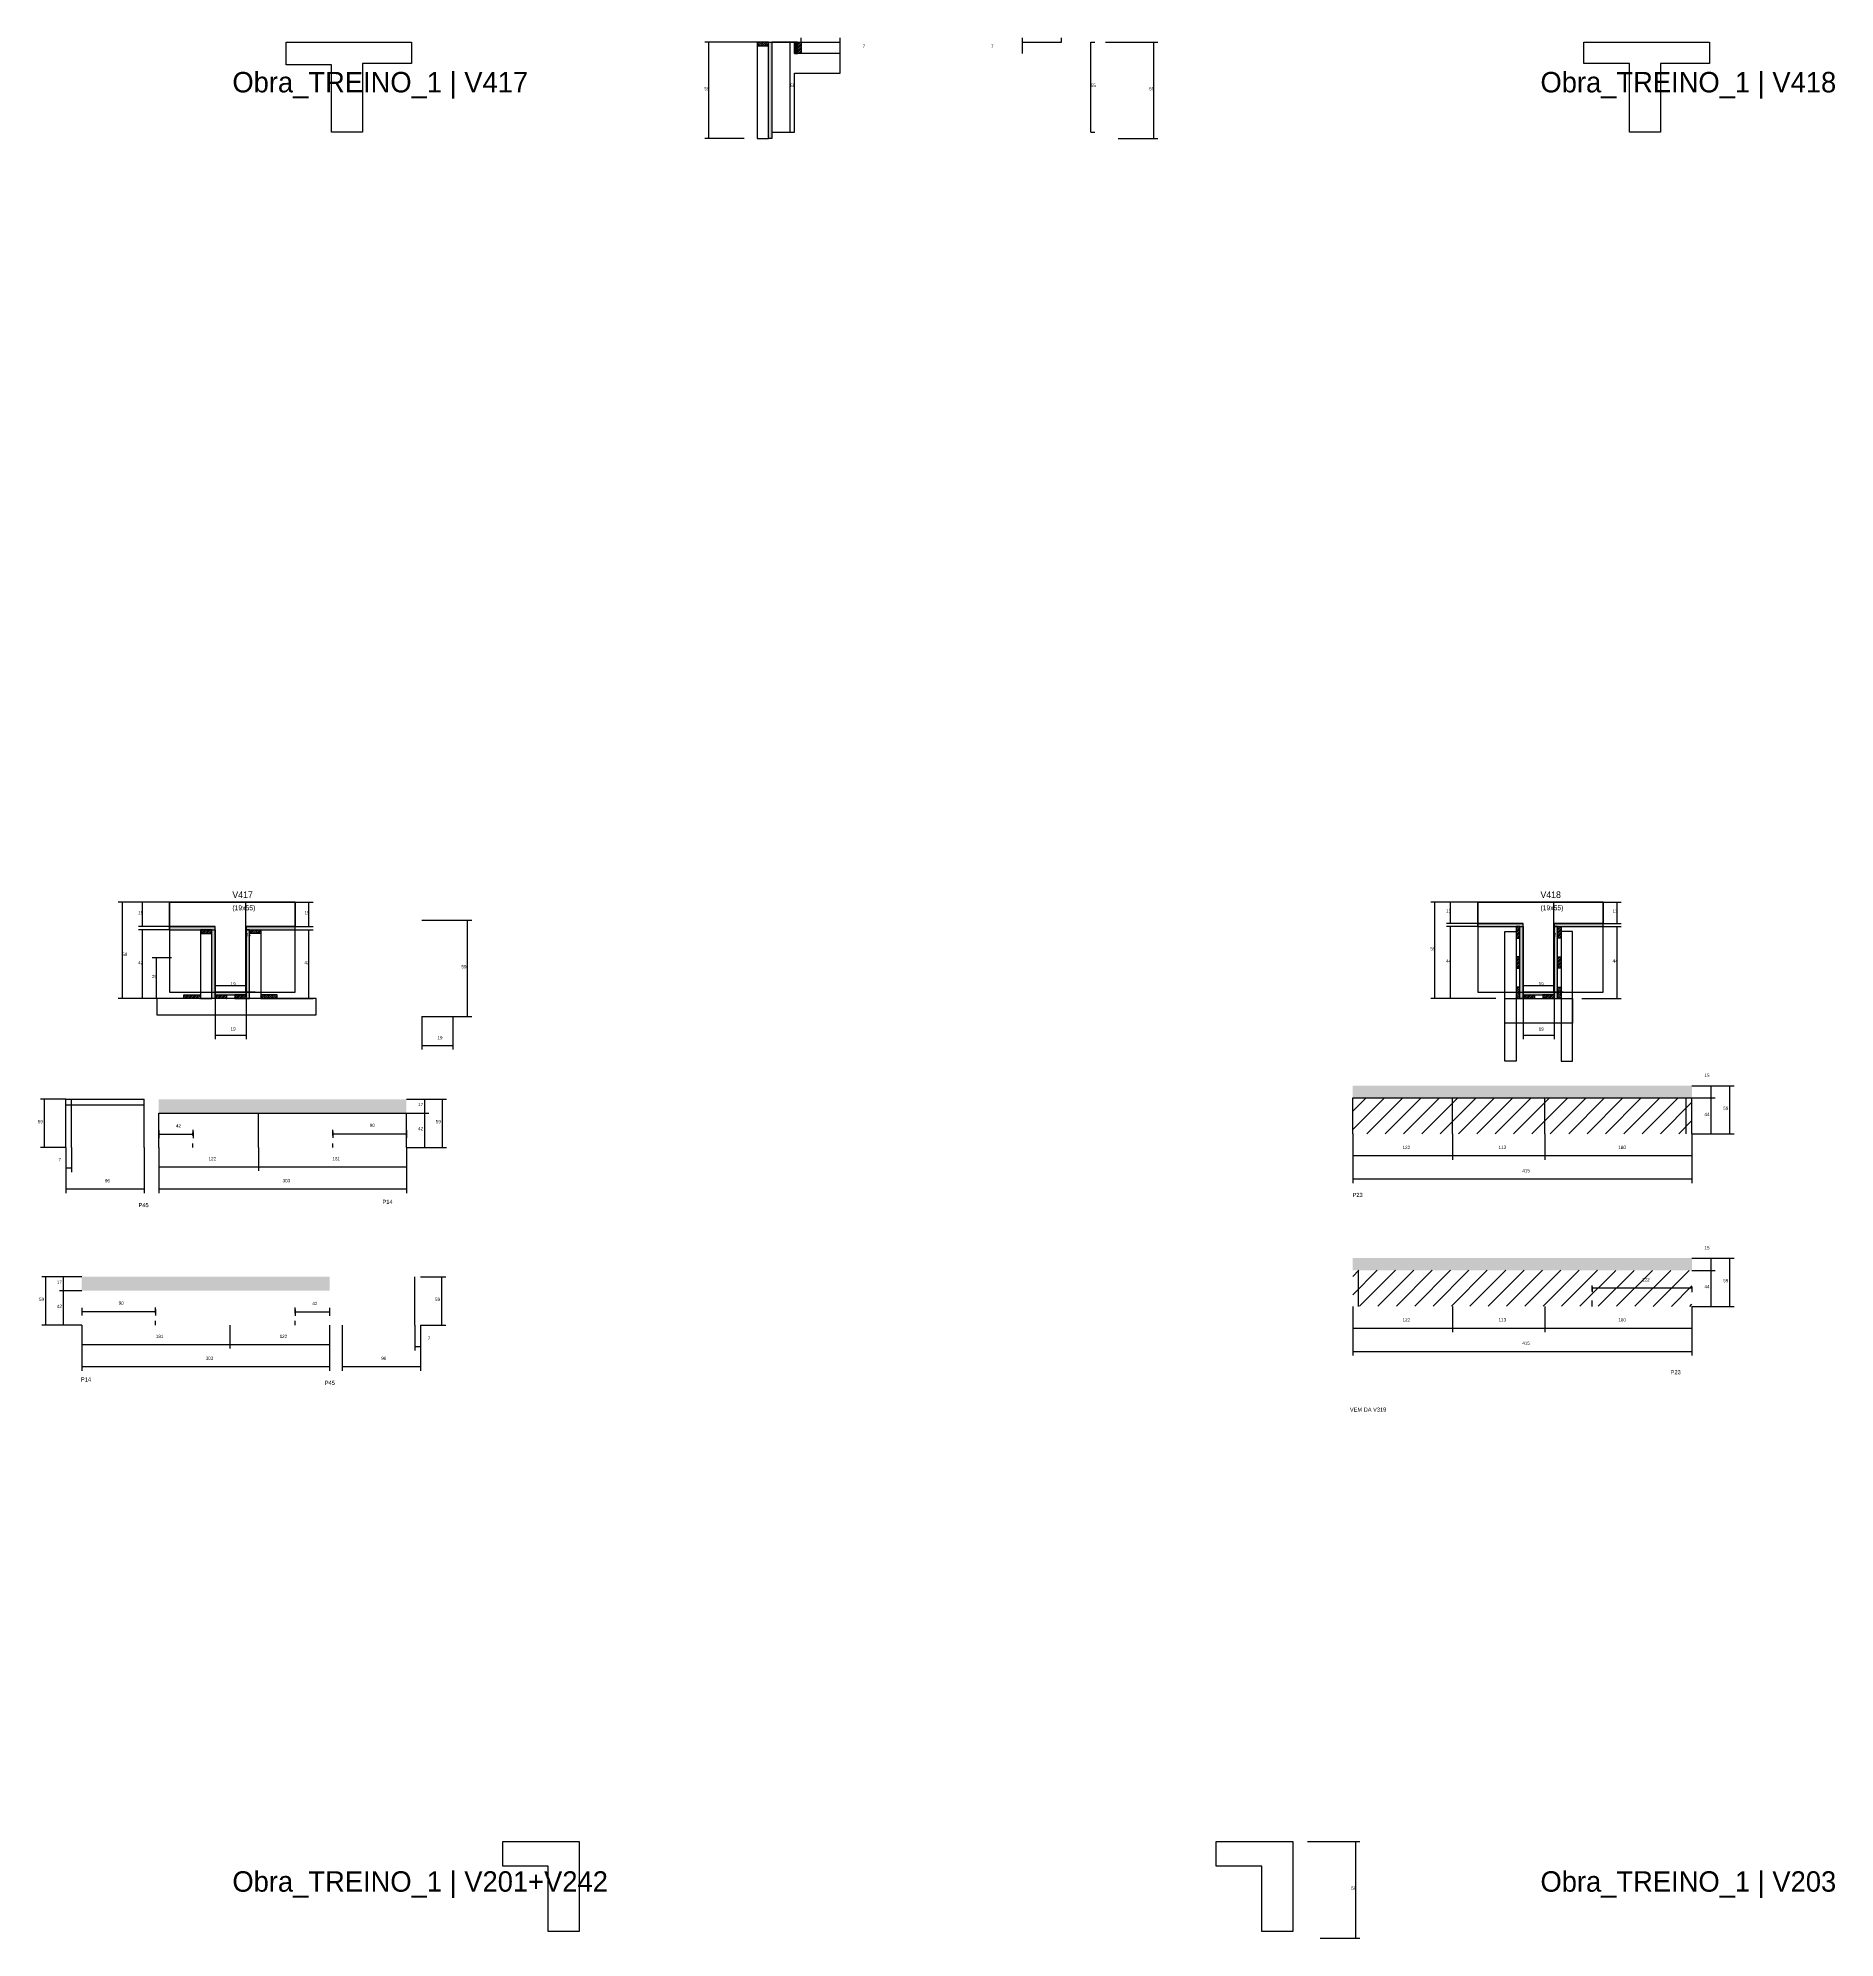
# Model space of a CAD drawing. Header units: metres. Extents: x -2848 to 22762, y -45195 to 1016.
# Drawn here: x 9362 to 11560, y -10067 to -7744 of the extents above; entities that cross this region are included whole.
import ezdxf

# ---------------------------------------------------------------- set-up
doc = ezdxf.new("R2010")
doc.units = ezdxf.units.M
for name, color, linetype in [('CONCRETO', 251, 'Continuous'), ('COTA', 4, 'Continuous'), ('Cota Seção (2x)', 4, 'Continuous'), ('Hachura', 253, 'Continuous'), ('LABEL_ID', 3, 'Continuous'), ('Madeira', 126, 'Continuous'), ('NOMENCLATURA', 7, 'Continuous'), ('Painéis', 200, 'Continuous'), ('REAPROVEITAMENTO', 251, 'Continuous'), ('SARR_2.2x7', 40, 'Continuous'), ('SARR_3.5x7', 81, 'Continuous'), ('Texto Seção', 7, 'Continuous')]:
    doc.layers.add(name, color=color, linetype=linetype)

msp = doc.modelspace()

# ---------------------------------------------------------------- hatches: boundary and pattern name
at = {"layer": 'COTA'}
h = msp.add_hatch(dxfattribs=at)
h.set_pattern_fill('AR-CONC', scale=0.03)
h.paths.add_polyline_path([(11385.3, -9039.5), (11385.3, -9024.5), (11385.3, -9024.5), (10970.1, -9024.5), (10970.1, -9024.5), (10970.3, -9039.5), (10970.3, -9039.5), (11385.3, -9039.5)])
h = msp.add_hatch(dxfattribs=at)
h.set_pattern_fill('AR-CONC', scale=0.03)
h.paths.add_polyline_path([(9812.9, -9058), (9812.9, -9041), (9812.9, -9041), (9509.9, -9041), (9509.9, -9041), (9509.9, -9058), (9509.9, -9058), (9812.9, -9058)])
h = msp.add_hatch(dxfattribs=at)
h.set_pattern_fill('AR-CONC', scale=0.03)
h.paths.add_polyline_path([(11385.3, -9250.3), (11385.3, -9235.3), (11385.3, -9235.3), (10970.1, -9235.3), (10970.1, -9235.3), (10970.3, -9250.3), (10970.3, -9250.3), (11385.3, -9250.3)])
h = msp.add_hatch(dxfattribs=at)
h.set_pattern_fill('AR-CONC', scale=0.03)
h.paths.add_polyline_path([(9415.8, -9258.2), (9415.8, -9275.2), (9415.8, -9275.2), (9718.8, -9275.2), (9718.8, -9275.2), (9718.8, -9258.2), (9718.8, -9258.2), (9415.8, -9258.2)])
at = {"layer": 'Hachura'}
h = msp.add_hatch(dxfattribs=at)
h.set_pattern_fill('ANSI31', scale=0.5)
h.paths.add_polyline_path([(10255.7, -7752.9), (10255.7, -7748.5), (10255.7, -7748.5), (10241.7, -7748.5), (10241.7, -7748.5), (10241.7, -7752.9), (10241.7, -7752.9), (10255.7, -7752.9)])
h = msp.add_hatch(color=8, dxfattribs=at)
h.dxf.hatch_style = 1
h.paths.add_polyline_path([(10255.7, -7748.5), (10259.7, -7748.5), (10259.7, -7748.5), (10259.7, -7866.5), (10259.7, -7866.5), (10255.7, -7866.5), (10255.7, -7866.5), (10255.7, -7748.5)])
h = msp.add_hatch(color=8, dxfattribs=at)
h.dxf.hatch_style = 1
h.paths.add_polyline_path([(10291.3, -7748.5), (10287.7, -7748.5), (10287.7, -7748.5), (10287.7, -7762.5), (10287.7, -7762.5), (10291.3, -7762.5), (10291.3, -7762.5), (10291.3, -7748.5)])
h = msp.add_hatch(dxfattribs=at)
h.set_pattern_fill('ANSI31', scale=0.5)
h.paths.add_polyline_path([(10295.7, -7762.5), (10291.3, -7762.5), (10291.3, -7762.5), (10291.3, -7748.5), (10291.3, -7748.5), (10295.7, -7748.5), (10295.7, -7748.5), (10295.7, -7762.5)])
h = msp.add_hatch(color=8, dxfattribs=at)
h.dxf.hatch_style = 1
h.paths.add_polyline_path([(11178.8, -8830), (11178.8, -8826), (11178.8, -8826), (11123.2, -8826), (11123.2, -8826), (11123.2, -8830), (11123.2, -8830), (11178.8, -8830)])
h = msp.add_hatch(color=8, dxfattribs=at)
h.dxf.hatch_style = 1
h.paths.add_polyline_path([(11276.8, -8830), (11276.8, -8826), (11276.8, -8826), (11216.8, -8826), (11216.8, -8826), (11216.8, -8830), (11216.8, -8830), (11276.8, -8830)])
h = msp.add_hatch(color=8, dxfattribs=at)
h.dxf.hatch_style = 1
h.paths.add_polyline_path([(9578.8, -8834), (9578.8, -8830), (9578.8, -8830), (9523.2, -8830), (9523.2, -8830), (9523.2, -8834), (9523.2, -8834), (9578.8, -8834)])
h = msp.add_hatch(dxfattribs=at)
h.set_pattern_fill('ANSI31', scale=0.5)
h.paths.add_polyline_path([(9574.8, -8838.4), (9574.8, -8834), (9574.8, -8834), (9560.8, -8834), (9560.8, -8834), (9560.8, -8838.4), (9560.8, -8838.4), (9574.8, -8838.4)])
h = msp.add_hatch(color=8, dxfattribs=at)
h.dxf.hatch_style = 1
h.paths.add_polyline_path([(9574.8, -8834), (9578.8, -8834), (9578.8, -8834), (9578.8, -8918), (9578.8, -8918), (9574.8, -8918), (9574.8, -8918), (9574.8, -8834)])
h = msp.add_hatch(color=8, dxfattribs=at)
h.dxf.hatch_style = 1
h.paths.add_polyline_path([(9676.8, -8834), (9676.8, -8830), (9676.8, -8830), (9616.8, -8830), (9616.8, -8830), (9616.8, -8834), (9616.8, -8834), (9676.8, -8834)])
h = msp.add_hatch(color=8, dxfattribs=at)
h.dxf.hatch_style = 1
h.paths.add_polyline_path([(9620.8, -8834), (9616.8, -8834), (9616.8, -8834), (9616.8, -8918), (9616.8, -8918), (9620.8, -8918), (9620.8, -8918), (9620.8, -8834)])
h = msp.add_hatch(dxfattribs=at)
h.set_pattern_fill('ANSI31', scale=0.5)
h.paths.add_polyline_path([(9620.8, -8838.4), (9620.8, -8834), (9620.8, -8834), (9634.8, -8834), (9634.8, -8834), (9634.8, -8838.4), (9634.8, -8838.4), (9620.8, -8838.4)])
h = msp.add_hatch(dxfattribs=at)
h.set_pattern_fill('ANSI31', scale=0.5)
h.paths.add_polyline_path([(11170.4, -8844), (11174.8, -8844), (11174.8, -8844), (11174.8, -8830), (11174.8, -8830), (11170.4, -8830), (11170.4, -8830), (11170.4, -8844)])
h = msp.add_hatch(color=8, dxfattribs=at)
h.dxf.hatch_style = 1
h.paths.add_polyline_path([(11174.8, -8830), (11178.8, -8830), (11178.8, -8830), (11178.8, -8918), (11178.8, -8918), (11174.8, -8918), (11174.8, -8918), (11174.8, -8830)])
h = msp.add_hatch(color=8, dxfattribs=at)
h.dxf.hatch_style = 1
h.paths.add_polyline_path([(11220.8, -8828), (11216.8, -8828), (11216.8, -8828), (11216.8, -8918), (11216.8, -8918), (11220.8, -8918), (11220.8, -8918), (11220.8, -8828)])
h = msp.add_hatch(dxfattribs=at)
h.set_pattern_fill('ANSI31', scale=0.5)
h.paths.add_polyline_path([(11225.2, -8844), (11220.8, -8844), (11220.8, -8844), (11220.8, -8830), (11220.8, -8830), (11225.2, -8830), (11225.2, -8830), (11225.2, -8844)])
h = msp.add_hatch(dxfattribs=at)
h.set_pattern_fill('ANSI31', scale=0.5)
h.paths.add_polyline_path([(11170.4, -8881), (11174.8, -8881), (11174.8, -8881), (11174.8, -8867), (11174.8, -8867), (11170.4, -8867), (11170.4, -8867), (11170.4, -8881)])
h = msp.add_hatch(dxfattribs=at)
h.set_pattern_fill('ANSI31', scale=0.5)
h.paths.add_polyline_path([(11225.2, -8881), (11220.8, -8881), (11220.8, -8881), (11220.8, -8867), (11220.8, -8867), (11225.2, -8867), (11225.2, -8867), (11225.2, -8881)])
h = msp.add_hatch(dxfattribs=at)
h.set_pattern_fill('ANSI31', scale=0.5)
h.paths.add_polyline_path([(9540.8, -8918), (9540.8, -8913.6), (9540.8, -8913.6), (9560.8, -8913.6), (9560.8, -8913.6), (9560.8, -8918), (9560.8, -8918), (9540.8, -8918)])
h = msp.add_hatch(color=8, dxfattribs=at)
h.dxf.hatch_style = 1
h.paths.add_polyline_path([(9616.8, -8913.6), (9616.8, -8910), (9616.8, -8910), (9578.8, -8910), (9578.8, -8910), (9578.8, -8913.6), (9578.8, -8913.6), (9616.8, -8913.6)])
h = msp.add_hatch(dxfattribs=at)
h.set_pattern_fill('ANSI31', scale=0.5)
h.paths.add_polyline_path([(9578.8, -8918), (9578.8, -8913.6), (9578.8, -8913.6), (9592.8, -8913.6), (9592.8, -8913.6), (9592.8, -8918), (9592.8, -8918), (9578.8, -8918)])
h = msp.add_hatch(dxfattribs=at)
h.set_pattern_fill('ANSI31', scale=0.5)
h.paths.add_polyline_path([(9616.8, -8918), (9616.8, -8913.6), (9616.8, -8913.6), (9602.8, -8913.6), (9602.8, -8913.6), (9602.8, -8918), (9602.8, -8918), (9616.8, -8918)])
h = msp.add_hatch(dxfattribs=at)
h.set_pattern_fill('ANSI31', scale=0.5)
h.paths.add_polyline_path([(9654.8, -8918), (9654.8, -8913.6), (9654.8, -8913.6), (9634.8, -8913.6), (9634.8, -8913.6), (9634.8, -8918), (9634.8, -8918), (9654.8, -8918)])
h = msp.add_hatch(dxfattribs=at)
h.set_pattern_fill('ANSI31', scale=0.5)
h.paths.add_polyline_path([(11170.4, -8918), (11174.8, -8918), (11174.8, -8918), (11174.8, -8904), (11174.8, -8904), (11170.4, -8904), (11170.4, -8904), (11170.4, -8918)])
h = msp.add_hatch(color=8, dxfattribs=at)
h.dxf.hatch_style = 1
h.paths.add_polyline_path([(11216.8, -8913.6), (11216.8, -8910), (11216.8, -8910), (11178.8, -8910), (11178.8, -8910), (11178.8, -8913.6), (11178.8, -8913.6), (11216.8, -8913.6)])
h = msp.add_hatch(dxfattribs=at)
h.set_pattern_fill('ANSI31', scale=0.5)
h.paths.add_polyline_path([(11178.8, -8918), (11178.8, -8913.6), (11178.8, -8913.6), (11192.8, -8913.6), (11192.8, -8913.6), (11192.8, -8918), (11192.8, -8918), (11178.8, -8918)])
h = msp.add_hatch(dxfattribs=at)
h.set_pattern_fill('ANSI31', scale=0.5)
h.paths.add_polyline_path([(11216.8, -8918), (11216.8, -8913.6), (11216.8, -8913.6), (11202.8, -8913.6), (11202.8, -8913.6), (11202.8, -8918), (11202.8, -8918), (11216.8, -8918)])
h = msp.add_hatch(dxfattribs=at)
h.set_pattern_fill('ANSI31', scale=0.5)
h.paths.add_polyline_path([(11225.2, -8918), (11220.8, -8918), (11220.8, -8918), (11220.8, -8904), (11220.8, -8904), (11225.2, -8904), (11225.2, -8904), (11225.2, -8918)])
at = {"layer": 'REAPROVEITAMENTO'}
h = msp.add_hatch(dxfattribs=at)
h.set_pattern_fill('ANSI31', scale=5)
h.paths.add_polyline_path([(11385.3, -9083.4), (11385.3, -9039.4), (11385.3, -9039.4), (10970.3, -9039.2), (10970.3, -9039.2), (10970.3, -9083.2), (10970.3, -9083.2), (11385.3, -9083.4)])
h = msp.add_hatch(dxfattribs=at)
h.set_pattern_fill('ANSI31', scale=5)
h.paths.add_polyline_path([(11385.3, -9294.3), (11385.3, -9250.3), (11385.3, -9250.3), (10970.3, -9250.1), (10970.3, -9250.1), (10970.3, -9294.1), (10970.3, -9294.1), (11385.3, -9294.3)])

# ---------------------------------------------------------------- linework, layer by layer
at = {"layer": 'CONCRETO'}
for points in [[(9665.6, -7776.5), (9665.6, -7748.5), (9819.2, -7748.5), (9819.2, -7774.5), (9759.2, -7774.5), (9759.2, -7858.5), (9721.2, -7858.5), (9721.2, -7776.5)], [(10343.3, -7786.5), (10343.3, -7762.5), (10287.7, -7762.5), (10287.7, -7748.5), (10259.7, -7748.5), (10259.7, -7858.5), (10287.7, -7858.5), (10287.7, -7786.5)], [(11253.2, -7774.5), (11253.2, -7748.5), (11406.8, -7748.5), (11406.8, -7774.5), (11346.8, -7774.5), (11346.8, -7858.5), (11308.8, -7858.5), (11308.8, -7774.5)], [(9523.2, -8830), (9523.2, -8800), (9676.8, -8800), (9676.8, -8830), (9616.8, -8830), (9616.8, -8910), (9578.8, -8910), (9578.8, -8830)], [(9523.2, -8910), (9676.8, -8910), (9676.8, -8800), (9523.2, -8800)], [(11123.2, -8826), (11123.2, -8800), (11276.8, -8800), (11276.8, -8826), (11216.8, -8826), (11216.8, -8910), (11178.8, -8910), (11178.8, -8826)], [(11123.2, -8910), (11276.8, -8910), (11276.8, -8800), (11123.2, -8800)], [(9930.7, -9978.6), (9930.7, -9948.6), (10024.3, -9948.6), (10024.3, -9978.6), (10024.3, -9978.6), (10024.3, -10058.6), (9986.3, -10058.6), (9986.3, -9978.6)], [(10803.5, -9978.6), (10803.5, -9948.6), (10897.1, -9948.6), (10897.1, -9978.6), (10897.1, -9978.6), (10897.1, -10058.6), (10859.1, -10058.6), (10859.1, -9978.6)]]:
    msp.add_lwpolyline(points, close=True, dxfattribs=at)
at = {"layer": 'COTA'}
for p, q in [((10241.7, -7748.5), (10177.9, -7748.5)), ((10182.9, -7866.5), (10182.9, -7748.5)), ((10295.7, -7748.5), (10295.7, -7743.5)), ((10295.7, -7748.5), (10343.3, -7748.5)), ((10343.3, -7762.5), (10343.3, -7743.5)), ((10566.4, -7762.5), (10566.4, -7743.5)), ((10566.4, -7748.5), (10614, -7748.5)), ((10614, -7748.5), (10614, -7743.5)), ((10668, -7748.5), (10731.9, -7748.5)), ((10726.9, -7866.5), (10726.9, -7748.5)), ((10226.1, -7866.5), (10177.9, -7866.5)), ((10683.6, -7866.5), (10731.9, -7866.5)), ((9523.2, -8800), (9460.4, -8800)), ((9465.4, -8918), (9465.4, -8800)), ((9523.2, -8800), (9485.2, -8800)), ((9490.2, -8830), (9490.2, -8800)), ((9676.8, -8800), (9698.7, -8800)), ((9693.7, -8830), (9693.7, -8800)), ((11123.2, -8800), (11065.8, -8800)), ((11070.8, -8918), (11070.8, -8800)), ((11123.2, -8800), (11085.1, -8800)), ((11090.1, -8826), (11090.1, -8800)), ((11276.8, -8800), (11298.7, -8800)), ((11293.7, -8826), (11293.7, -8800)), ((9869.7, -8822.1), (9892.7, -8822.1)), ((9887.7, -8940.1), (9887.7, -8822.1)), ((11123.2, -8826), (11085.1, -8826)), ((11276.8, -8826), (11298.7, -8826)), ((9523.2, -8830), (9485.2, -8830)), ((9523.2, -8834), (9485.2, -8834)), ((9490.2, -8918), (9490.2, -8834)), ((9676.8, -8830), (9698.7, -8830)), ((9676.8, -8834), (9698.7, -8834)), ((9693.7, -8918), (9693.7, -8834)), ((11123.2, -8830), (11085.1, -8830)), ((11090.1, -8918), (11090.1, -8830)), ((11276.8, -8830), (11298.7, -8830)), ((11293.7, -8918), (11293.7, -8830)), ((9525.5, -8868.1), (9502, -8868.1)), ((9507, -8918), (9507, -8868.1)), ((9545.2, -8918), (9460.4, -8918)), ((9545.2, -8918), (9485.2, -8918)), ((9525.5, -8918), (9502, -8918)), ((9578.8, -8918), (9578.8, -8967.7)), ((9616.8, -8918), (9616.8, -8967.7)), ((9650.4, -8918), (9698.7, -8918)), ((11145.2, -8918), (11065.8, -8918)), ((11145.2, -8918), (11085.1, -8918)), ((11178.8, -8918), (11178.8, -8967.7)), ((11216.8, -8918), (11216.8, -8967.7)), ((11250.4, -8918), (11298.7, -8918)), ((9831.8, -8940.1), (9831.8, -8980.3)), ((9869.7, -8940.1), (9869.7, -8980.3)), ((9869.7, -8940.1), (9892.7, -8940.1)), ((9578.8, -8962.7), (9616.8, -8962.7)), ((11178.8, -8962.7), (11216.8, -8962.7)), ((9831.8, -8975.3), (9869.7, -8975.3)), ((11385.3, -9024.5), (11413.7, -9024.5)), ((11385.3, -9024.5), (11436.8, -9024.5)), ((11408.7, -9039.5), (11408.7, -9024.5)), ((11431.8, -9083.5), (11431.8, -9024.5)), ((9812.9, -9041), (9840.3, -9041)), ((9812.9, -9041), (9861.9, -9041)), ((9812.9, -9058), (9840.3, -9058)), ((9812.9, -9058), (9840.3, -9058)), ((9835.3, -9058), (9835.3, -9041)), ((9835.3, -9100), (9835.3, -9058)), ((9856.9, -9100), (9856.9, -9041)), ((11385.3, -9039.5), (11413.7, -9039.5)), ((11385.3, -9039.5), (11413.7, -9039.5)), ((11408.7, -9083.5), (11408.7, -9039.5)), ((9396.1, -9100), (9396.1, -9155.8)), ((9396.1, -9100), (9396.1, -9130.1)), ((9403.1, -9100), (9403.1, -9130.1)), ((9492.1, -9100), (9492.1, -9155.8)), ((9509.9, -9100), (9509.9, -9128.8)), ((9509.9, -9100), (9509.9, -9155.8)), ((9631.9, -9100), (9631.9, -9128.8)), ((9631.9, -9100), (9631.9, -9128.8)), ((9812.9, -9100), (9812.9, -9128.8)), ((9812.9, -9100), (9812.9, -9155.8)), ((9812.9, -9100), (9840.3, -9100)), ((9812.9, -9100), (9861.9, -9100)), ((10970.3, -9083.5), (10970.3, -9115)), ((10970.3, -9083.5), (10970.3, -9143.5)), ((11092.3, -9083.5), (11092.3, -9115)), ((11092.3, -9083.5), (11092.3, -9115)), ((11205.3, -9083.5), (11205.3, -9115)), ((11205.3, -9083.5), (11205.3, -9115)), ((11385.3, -9083.5), (11385.3, -9115)), ((11385.3, -9083.5), (11385.3, -9143.5)), ((11385.3, -9083.5), (11413.7, -9083.5)), ((11385.3, -9083.5), (11436.8, -9083.5)), ((9396.1, -9125.1), (9403.1, -9125.1)), ((9509.9, -9123.8), (9631.9, -9123.8)), ((9631.9, -9123.8), (9812.9, -9123.8)), ((10970.3, -9110), (11092.3, -9110)), ((11092.3, -9110), (11205.3, -9110)), ((11205.3, -9110), (11385.3, -9110)), ((9396.1, -9150.8), (9492.1, -9150.8)), ((9509.9, -9150.8), (9812.9, -9150.8)), ((10970.3, -9138.5), (11385.3, -9138.5)), ((11385.3, -9235.3), (11413.7, -9235.3)), ((11385.3, -9235.3), (11436.8, -9235.3)), ((11408.7, -9250.3), (11408.7, -9235.3)), ((11431.8, -9294.3), (11431.8, -9235.3)), ((9415.8, -9258.2), (9366.8, -9258.2)), ((9371.8, -9317.2), (9371.8, -9258.2)), ((9415.8, -9258.2), (9388.4, -9258.2)), ((9393.4, -9275.2), (9393.4, -9258.2)), ((11385.3, -9250.3), (11413.7, -9250.3)), ((11385.3, -9250.3), (11413.7, -9250.3)), ((11408.7, -9294.3), (11408.7, -9250.3)), ((9415.8, -9275.2), (9388.4, -9275.2)), ((9415.8, -9275.2), (9388.4, -9275.2)), ((9393.4, -9317.2), (9393.4, -9275.2)), ((11263.3, -9270.6), (11263.3, -9276.8)), ((11263.3, -9271.8), (11385.3, -9271.8)), ((11385.3, -9270.6), (11385.3, -9276.8)), ((10970.3, -9294.3), (10970.3, -9325.9)), ((10970.3, -9294.3), (10970.3, -9354.4)), ((11092.3, -9294.3), (11092.3, -9325.9)), ((11092.3, -9294.3), (11092.3, -9325.9)), ((11205.3, -9294.3), (11205.3, -9325.9)), ((11205.3, -9294.3), (11205.3, -9325.9)), ((11385.3, -9294.3), (11385.3, -9325.9)), ((11385.3, -9294.3), (11385.3, -9354.4)), ((11385.3, -9294.3), (11413.7, -9294.3)), ((11385.3, -9294.3), (11436.8, -9294.3)), ((9415.8, -9317.2), (9366.8, -9317.2)), ((9415.8, -9317.2), (9388.4, -9317.2)), ((9415.8, -9317.2), (9415.8, -9346)), ((9415.8, -9317.2), (9415.8, -9373)), ((9596.8, -9317.2), (9596.8, -9346)), ((9596.8, -9317.2), (9596.8, -9346)), ((9718.8, -9317.2), (9718.8, -9346)), ((9718.8, -9317.2), (9718.8, -9373)), ((9734.1, -9317.2), (9734.1, -9373)), ((9823.1, -9317.2), (9823.1, -9348.4)), ((9830.1, -9317.2), (9830.1, -9373)), ((9830.1, -9317.2), (9830.1, -9348.4)), ((10970.3, -9320.9), (11092.3, -9320.9)), ((11092.3, -9320.9), (11205.3, -9320.9)), ((11205.3, -9320.9), (11385.3, -9320.9)), ((9415.8, -9341), (9596.8, -9341)), ((9596.8, -9341), (9718.8, -9341)), ((9823.1, -9343.4), (9830.1, -9343.4)), ((10970.3, -9349.4), (11385.3, -9349.4)), ((9415.8, -9368), (9718.8, -9368)), ((9734.1, -9368), (9830.1, -9368)), ((10915.1, -9948.6), (10979, -9948.6)), ((10974, -10066.6), (10974, -9948.6)), ((10930.7, -10066.6), (10979, -10066.6))]:
    msp.add_line(p, q, dxfattribs=at)
at = {"layer": 'Cota Seção (2x)'}
for p, q in [((10259.7, -7748.5), (10287.3, -7748.5)), ((10282.3, -7858.5), (10282.3, -7748.5)), ((10650, -7858.5), (10650, -7748.5)), ((10650, -7748.5), (10655, -7748.5)), ((10259.7, -7858.5), (10287.3, -7858.5)), ((10650, -7858.5), (10655, -7858.5)), ((9627.8, -8800), (9611.3, -8800)), ((9616.3, -8910), (9616.3, -8800)), ((11227.8, -8800), (11211.3, -8800)), ((11216.3, -8910), (11216.3, -8800)), ((9578.8, -8918), (9578.8, -8897)), ((9616.8, -8918), (9616.8, -8897)), ((11178.8, -8918), (11178.8, -8897)), ((11216.8, -8918), (11216.8, -8897)), ((9578.8, -8902), (9616.8, -8902)), ((9627.8, -8910), (9611.3, -8910)), ((11178.8, -8902), (11216.8, -8902)), ((11227.8, -8910), (11211.3, -8910)), ((9396.1, -9041), (9365.1, -9041)), ((9370.1, -9100), (9370.1, -9041)), ((9509.9, -9079), (9509.9, -9088.6)), ((9551.9, -9081), (9551.9, -9088.6)), ((9722.9, -9081), (9722.9, -9088.2)), ((9722.9, -9083.2), (9812.9, -9083.2)), ((9812.9, -9079), (9812.9, -9088.2)), ((9396.1, -9100), (9365.1, -9100)), ((9509.9, -9083.6), (9551.9, -9083.6)), ((9830.1, -9258.2), (9861.1, -9258.2)), ((9856.1, -9317.2), (9856.1, -9258.2)), ((9415.8, -9296.2), (9415.8, -9305.4)), ((9415.8, -9300.4), (9505.8, -9300.4)), ((9505.8, -9298.2), (9505.8, -9305.4)), ((9676.8, -9298.2), (9676.8, -9305.9)), ((9676.8, -9300.9), (9718.8, -9300.9)), ((9718.8, -9296.2), (9718.8, -9305.9)), ((9830.1, -9317.2), (9861.1, -9317.2))]:
    msp.add_line(p, q, dxfattribs=at)
at = {"layer": 'Madeira'}
for points in [[(10255.7, -7752.9), (10255.7, -7748.5), (10241.7, -7748.5), (10241.7, -7752.9)], [(10255.7, -7748.5), (10241.7, -7748.5), (10241.7, -7866.5), (10255.7, -7866.5)], [(10295.7, -7762.5), (10291.3, -7762.5), (10291.3, -7748.5), (10295.7, -7748.5)], [(9574.8, -8838.4), (9574.8, -8834), (9560.8, -8834), (9560.8, -8838.4)], [(9574.8, -8834), (9560.8, -8834), (9560.8, -8918), (9574.8, -8918)], [(9620.8, -8838.4), (9620.8, -8834), (9634.8, -8834), (9634.8, -8838.4)], [(9620.8, -8834), (9634.8, -8834), (9634.8, -8918), (9620.8, -8918)], [(11170.4, -8844), (11174.8, -8844), (11174.8, -8830), (11170.4, -8830)], [(11225.2, -8844), (11220.8, -8844), (11220.8, -8830), (11225.2, -8830)], [(11170.4, -8881), (11174.8, -8881), (11174.8, -8867), (11170.4, -8867)], [(11225.2, -8881), (11220.8, -8881), (11220.8, -8867), (11225.2, -8867)], [(9507.4, -8938), (9702.6, -8938), (9702.6, -8918), (9507.4, -8918)], [(9540.8, -8918), (9540.8, -8913.6), (9560.8, -8913.6), (9560.8, -8918)], [(9578.8, -8918), (9578.8, -8913.6), (9592.8, -8913.6), (9592.8, -8918)], [(9616.8, -8918), (9616.8, -8913.6), (9602.8, -8913.6), (9602.8, -8918)], [(9654.8, -8918), (9654.8, -8913.6), (9634.8, -8913.6), (9634.8, -8918)], [(11170.4, -8918), (11174.8, -8918), (11174.8, -8904), (11170.4, -8904)], [(11178.8, -8918), (11178.8, -8913.6), (11192.8, -8913.6), (11192.8, -8918)], [(11216.8, -8918), (11216.8, -8913.6), (11202.8, -8913.6), (11202.8, -8918)], [(11225.2, -8918), (11220.8, -8918), (11220.8, -8904), (11225.2, -8904)]]:
    msp.add_lwpolyline(points, close=True, dxfattribs=at)
at = {"layer": 'Painéis'}
for p, q in [((9831.8, -8822.1), (9869.7, -8822.1)), ((11123.2, -8826), (11178.8, -8826)), ((11123.2, -8830), (11123.2, -8826)), ((11178.8, -8830), (11178.8, -8826)), ((11216.8, -8826), (11276.8, -8826)), ((11216.8, -8830), (11216.8, -8826)), ((11276.8, -8830), (11276.8, -8826)), ((9523.2, -8830), (9578.8, -8830)), ((9523.2, -8834), (9523.2, -8830)), ((9578.8, -8834), (9578.8, -8830)), ((9578.8, -8918), (9578.8, -8834)), ((9616.8, -8830), (9676.8, -8830)), ((9616.8, -8834), (9616.8, -8830)), ((9616.8, -8918), (9616.8, -8834)), ((9676.8, -8834), (9676.8, -8830)), ((11178.8, -8918), (11178.8, -8830)), ((11216.8, -8918), (11216.8, -8830)), ((9578.8, -8910), (9616.8, -8910)), ((9578.8, -8913.6), (9578.8, -8910)), ((9616.8, -8913.6), (9616.8, -8910)), ((11178.8, -8910), (11216.8, -8910)), ((11178.8, -8913.6), (11178.8, -8910)), ((11216.8, -8913.6), (11216.8, -8910)), ((9831.8, -8940.1), (9869.7, -8940.1)), ((9396.1, -9041), (9492.1, -9041)), ((9396.1, -9100), (9396.1, -9041)), ((9492.1, -9100), (9492.1, -9041)), ((9509.9, -9058), (9812.9, -9058)), ((9509.9, -9100), (9509.9, -9058)), ((9631.9, -9100), (9631.9, -9058)), ((9812.9, -9100), (9812.9, -9058)), ((10970.3, -9039.5), (11385.3, -9039.5)), ((10970.3, -9083.5), (10970.3, -9039.5)), ((11092.3, -9083.5), (11092.3, -9039.5)), ((11205.3, -9083.5), (11205.3, -9039.5)), ((11385.3, -9083.5), (11385.3, -9039.5))]:
    msp.add_line(p, q, dxfattribs=at)
for points in [[(10255.7, -7748.5), (10259.7, -7748.5), (10259.7, -7866.5), (10255.7, -7866.5)], [(10291.3, -7748.5), (10287.7, -7748.5), (10287.7, -7762.5), (10291.3, -7762.5)], [(11178.8, -8830), (11178.8, -8826), (11123.2, -8826), (11123.2, -8830)], [(11276.8, -8830), (11276.8, -8826), (11216.8, -8826), (11216.8, -8830)], [(9578.8, -8834), (9578.8, -8830), (9523.2, -8830), (9523.2, -8834)], [(9574.8, -8834), (9578.8, -8834), (9578.8, -8918), (9574.8, -8918)], [(9676.8, -8834), (9676.8, -8830), (9616.8, -8830), (9616.8, -8834)], [(9620.8, -8834), (9616.8, -8834), (9616.8, -8918), (9620.8, -8918)], [(11174.8, -8830), (11178.8, -8830), (11178.8, -8918), (11174.8, -8918)], [(11220.8, -8830), (11216.8, -8830), (11216.8, -8918), (11220.8, -8918)], [(9616.8, -8913.6), (9616.8, -8910), (9578.8, -8910), (9578.8, -8913.6)], [(11216.8, -8913.6), (11216.8, -8910), (11178.8, -8910), (11178.8, -8913.6)]]:
    msp.add_lwpolyline(points, close=True, dxfattribs=at)
at = {"layer": 'SARR_2.2x7'}
for p, q in [((9396.1, -9048), (9492.1, -9048)), ((9403.1, -9100), (9403.1, -9041)), ((11378.4, -9083.5), (11378.4, -9039.5)), ((9551.8, -9085.3), (9551.9, -9078.4)), ((9722.9, -9085.3), (9722.9, -9078.4)), ((9551.8, -9100), (9551.8, -9095)), ((9722.9, -9100), (9722.9, -9095)), ((9823.1, -9317.2), (9823.1, -9258.2)), ((10977.3, -9294.3), (10977.3, -9250.3)), ((11263.3, -9275.8), (11263.3, -9268.8)), ((11263.3, -9294.3), (11263.3, -9287.3)), ((9505.8, -9302.6), (9505.8, -9295.6)), ((9505.8, -9317.2), (9505.8, -9312.2)), ((9676.8, -9302.6), (9676.8, -9295.6)), ((9676.8, -9317.2), (9676.8, -9312.2))]:
    msp.add_line(p, q, dxfattribs=at)
at = {"layer": 'SARR_3.5x7'}
for points in [[(11156.4, -8836), (11170.4, -8836), (11170.4, -8994.5), (11156.4, -8994.5)], [(11239.2, -8836), (11225.2, -8836), (11225.2, -8994.5), (11239.2, -8994.5)], [(11156.4, -8918), (11239.2, -8918), (11239.2, -8948.1), (11156.4, -8948.1)]]:
    msp.add_lwpolyline(points, close=True, dxfattribs=at)

# ---------------------------------------------------------------- texts
at = {"layer": 'COTA'}
for s, p in [('7', (10370.9, -7755.5)), ('7', (10527.9, -7755.5)), ('59', (10177.4, -7807.5)), ('59', (10721.4, -7807.5)), ('15', (9484.7, -8815)), ('15', (9688.2, -8815)), ('13', (11084.6, -8813)), ('13', (11288.2, -8813)), ('59', (9465.4, -8866)), ('42', (9484.7, -8876)), ('42', (9688.2, -8876)), ('59', (11065.3, -8859)), ('44', (11084.6, -8874)), ('44', (11288.2, -8874)), ('25', (9501.5, -8893)), ('59', (9880.2, -8881.1)), ('19', (9597.8, -8957.2)), ('19', (9850.8, -8967.8)), ('19', (11197.8, -8957.2)), ('15', (11400.6, -9013.8)), ('17', (9827.2, -9049.5)), ('44', (11400.6, -9061.5)), ('59', (11423.7, -9054)), ('42', (9827.2, -9079)), ('59', (9848.8, -9070.5)), ('122', (11031.3, -9102)), ('113', (11148.8, -9101.8)), ('180', (11295.3, -9101.9)), ('7', (9387.3, -9117)), ('122', (9570.9, -9115.8)), ('181', (9722.4, -9115.7)), ('415', (11177.8, -9130.4)), ('96', (9444.1, -9142.7)), ('303', (9661.4, -9142.6)), ('15', (11400.6, -9224.6)), ('17', (9385.3, -9266.7)), ('122', (11324.3, -9263.8)), ('44', (11400.6, -9272.3)), ('59', (11423.7, -9264.8)), ('59', (9363.6, -9287.7)), ('42', (9385.3, -9296.2)), ('122', (11031.3, -9312.8)), ('113', (11148.8, -9312.7)), ('180', (11295.3, -9312.8)), ('181', (9506.3, -9333)), ('122', (9657.8, -9333)), ('7', (9839, -9335.4)), ('415', (11177.8, -9341.3)), ('303', (9567.3, -9359.8)), ('96', (9782.1, -9359.9)), ('59', (10968.5, -10007.6))]:
    msp.add_text(s, height=4, dxfattribs=at).set_placement(p)
at = {"layer": 'Cota Seção (2x)'}
for s, p in [('55', (10282.3, -7803.5)), ('55', (10650, -7803.5)), ('55', (9616.3, -8842)), ('55', (11216.3, -8842)), ('19', (9597.8, -8902)), ('19', (11197.8, -8902)), ('59', (9362, -9070.5)), ('42', (9530.9, -9075.6)), ('90', (9767.9, -9075)), ('90', (9460.8, -9292.3)), ('42', (9697.8, -9292.8)), ('59', (9847.9, -9287.7))]:
    msp.add_text(s, height=4, dxfattribs=at).set_placement(p)
at = {"layer": 'LABEL_ID'}
for s, p in [('Obra_TREINO_1 | V417', (9600, -7810)), ('Obra_TREINO_1 | V418', (11200, -7810)), ('Obra_TREINO_1 | V201+V242', (9600, -10010)), ('Obra_TREINO_1 | V203', (11200, -10010))]:
    msp.add_text(s, height=25, dxfattribs=at).set_placement(p)
at = {"layer": 'NOMENCLATURA'}
for s, p in [('P45', (9485.2, -9173)), ('P14', (9783.6, -9169)), ('P23', (10970.2, -9160.5)), ('P14', (9414.8, -9386.2)), ('P45', (9713.1, -9390.3)), ('P23', (11359.3, -9377.3))]:
    msp.add_text(s, height=5, dxfattribs=at).set_placement(p)
at = {"layer": 'Texto Seção'}
for s, height, p in [('V417', 8, (9600, -8795)), ('(19x55)', 6, (9600, -8810)), ('V418', 8, (11200, -8795)), ('(19x55)', 6, (11200, -8810)), ('VEM DA V319', 5, (10966.9, -9423))]:
    msp.add_text(s, height=height, dxfattribs=at).set_placement(p)

doc.saveas('drawing.dxf')
